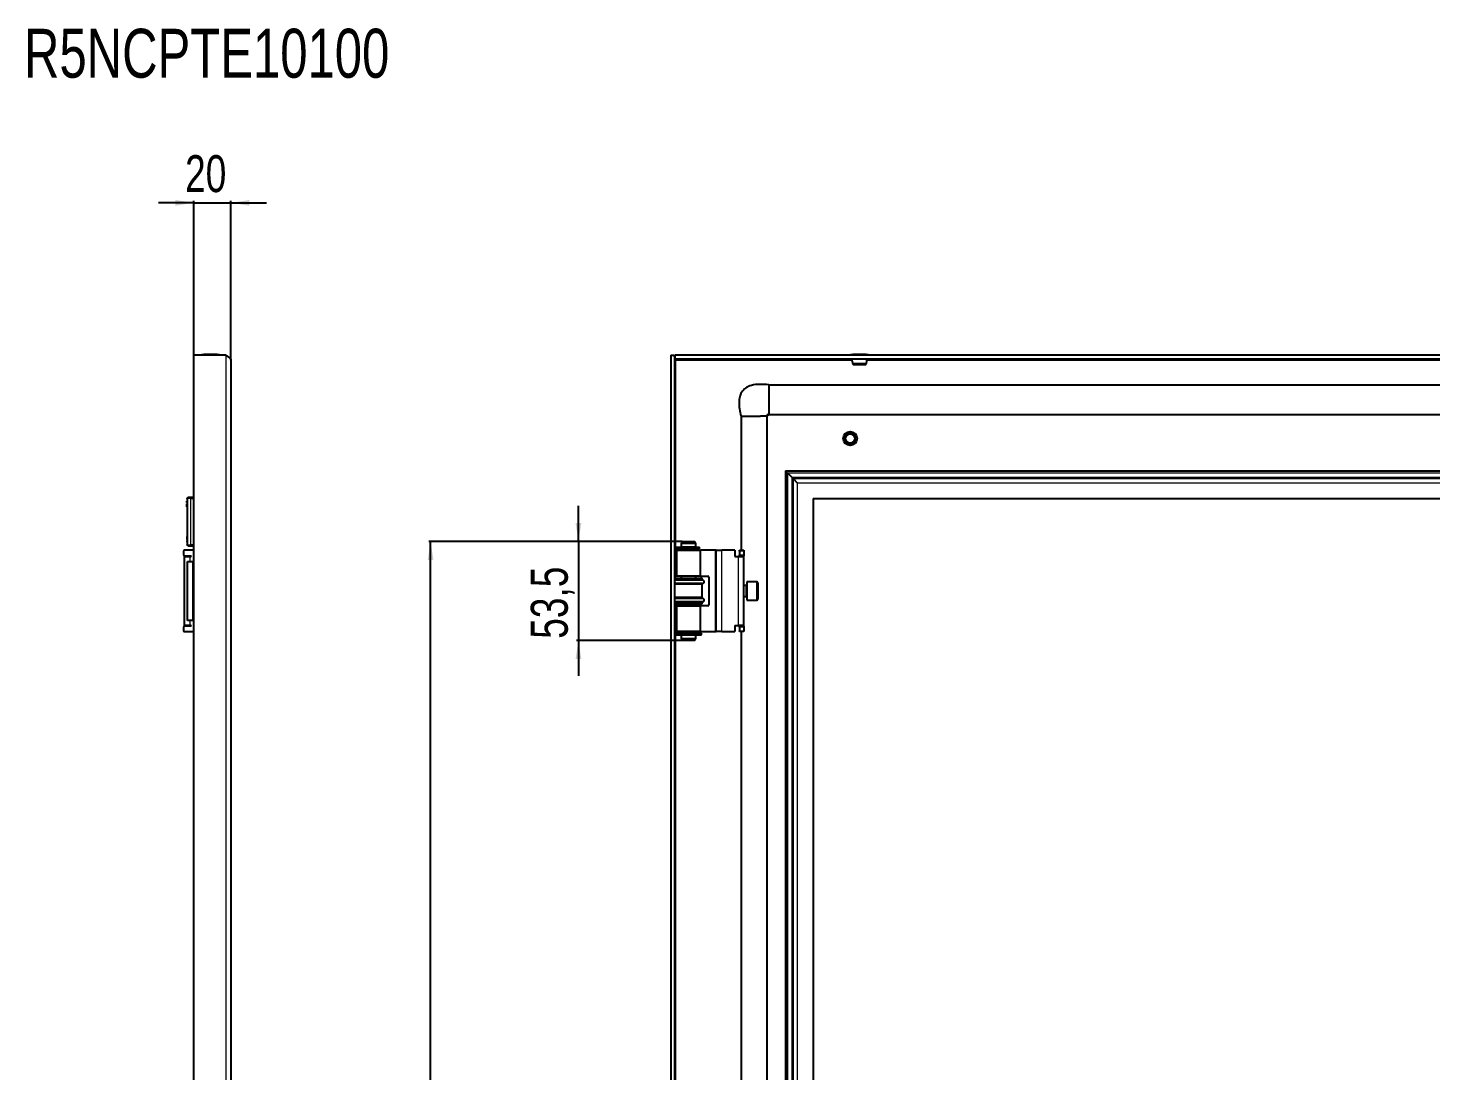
# Model space of a CAD drawing. Header units: millimetres. Extents: x -774 to 1984, y -501 to 869.
# Drawn here: x 487 to 1246, y 305 to 869 of the extents above; entities that cross this region are included whole.
import ezdxf

# ---------------------------------------------------------------- set-up
doc = ezdxf.new("R2010")
doc.units = ezdxf.units.MM
doc.layers.add('FORMAT', color=7, linetype='Continuous')
doc.styles.add('SLDTEXTSTYLE0', font='TXT', dxfattribs={"width": 0.75})
doc.dimstyles.new('SLDDIMSTYLE0', dxfattribs={"dimtxt": 20, "dimasz": 10, "dimexe": 0, "dimexo": 0.0625, "dimgap": 5, "dimtad": 2, "dimdec": 1, "dimrnd": 1e-09, "dimzin": 12, "dimdsep": 46, "dimtxsty": 'SLDTEXTSTYLE0', "dimsah": 1, "dimcen": 0.09, "dimadec": 0, "dimazin": 3, "dimtfac": 1, "dimtofl": 0, "dimtmove": 0, "dimatfit": 3, "dimfxl": 0, "dimfrac": 2, "dimtolj": 1, "dimtzin": 12, "dimarcsym": 0})
doc.dimstyles.new('SLDDIMSTYLE1', dxfattribs={"dimtxt": 20, "dimasz": 10, "dimexe": 0, "dimexo": 0.0625, "dimgap": 5, "dimtad": 2, "dimdec": 1, "dimrnd": 1e-09, "dimzin": 12, "dimdsep": 46, "dimtxsty": 'SLDTEXTSTYLE0', "dimsah": 1, "dimcen": 0.09, "dimadec": 0, "dimazin": 3, "dimtfac": 1, "dimtmove": 0, "dimatfit": 0, "dimfxl": 0, "dimfrac": 2, "dimtolj": 1, "dimtzin": 12, "dimarcsym": 0})

# ---------------------------------------------------------------- blocks, each defined once
blk = doc.blocks.new('_D_5')
at = {"layer": 'FORMAT'}
for p, q in [((576.26, 774.73), (557.02, 774.73)), ((576.26, 692.24), (576.26, 775.73)), ((576.26, 774.73), (596.26, 774.73)), ((596.26, 689.64), (596.26, 775.73)), ((596.26, 774.73), (615.49, 774.73))]:
    blk.add_line(p, q, dxfattribs=at)
for points in [[(576.26, 774.73), (566.26, 776.27), (566.26, 773.19)], [(596.26, 774.73), (606.26, 773.19), (606.26, 776.27)]]:
    blk.add_solid(points, dxfattribs=at)
at = {"layer": 'FORMAT', "insert": (571.48, 800.51), "char_height": 20, "attachment_point": 1, "style": 'SLDTEXTSTYLE0'}
blk.add_mtext('20', dxfattribs=at)
blk = doc.blocks.new('_D_6')
at = {"layer": 'FORMAT'}
for p, q in [((840.37, 591.48), (703.3, 591.48)), ((704.3, -162.02), (704.3, 591.48)), ((840.37, -162.02), (703.3, -162.02))]:
    blk.add_line(p, q, dxfattribs=at)
for points in [[(704.3, 591.48), (702.76, 581.48), (705.84, 581.48)], [(704.3, -162.02), (705.84, -152.02), (702.76, -152.02)]]:
    blk.add_solid(points, dxfattribs=at)
at = {"layer": 'FORMAT', "insert": (678.52, 181.48), "char_height": 20, "attachment_point": 1, "rotation": 90, "style": 'SLDTEXTSTYLE0'}
blk.add_mtext('753,5', dxfattribs=at)
blk = doc.blocks.new('_D_7')
at = {"layer": 'FORMAT'}
for p, q in [((784.3, 591.48), (784.3, 610.71)), ((840.37, 591.48), (783.3, 591.48)), ((784.3, 591.48), (784.3, 537.98)), ((840.37, 537.98), (783.3, 537.98)), ((784.3, 537.98), (784.3, 518.75))]:
    blk.add_line(p, q, dxfattribs=at)
for points in [[(784.3, 591.48), (785.84, 601.48), (782.76, 601.48)], [(784.3, 537.98), (782.76, 527.98), (785.84, 527.98)]]:
    blk.add_solid(points, dxfattribs=at)
at = {"layer": 'FORMAT', "insert": (758.52, 538.87), "char_height": 20, "attachment_point": 1, "rotation": 90, "style": 'SLDTEXTSTYLE0'}
blk.add_mtext('53,5', dxfattribs=at)

msp = doc.modelspace()

# ---------------------------------------------------------------- linework, layer by layer
at = {"color": 7, "linetype": 'Continuous', "lineweight": 25}
for p, q in [((576.26, -262.77), (576.26, 692.23)), ((593.66, 692.23), (576.26, 692.23)), ((834.3, 692.23), (834.3, -262.77)), ((834.3, 692.23), (836.3, 692.23)), ((836.3, 692.23), (836.3, -262.77)), ((836.6, 690.23), (836.6, 692.23)), ((1826, 692.23), (836.6, 692.23)), ((596.26, 689.63), (596.26, 290.73)), ((1826, 690.23), (836.6, 690.23)), ((836.9, 689.63), (836.7, 690.23)), ((936.3, 687.61), (932.71, 687.61)), ((933.2, 687.23), (939.41, 687.23)), ((939.89, 687.61), (936.3, 687.61)), ((887.3, 676.23), (887.3, 660.39)), ((887.3, 676.23), (1775.3, 676.23)), ((872.3, 659.23), (873.28, 659.23)), ((872.3, 659.23), (872.3, 586.73)), ((873.28, 659.23), (875.73, 659.23)), ((875.73, 659.23), (879.3, 659.23)), ((879.3, 659.23), (882.87, 659.23)), ((886.3, 659.23), (886.3, -229.77)), ((887.3, 660.23), (1775.3, 660.23)), ((896.3, 629.73), (896.3, -200.27)), ((896.3, 629.73), (897.3, 628.73)), ((896.3, 629.73), (1766.3, 629.73)), ((897.4, 628.63), (899.71, 626.32)), ((899.71, 626.32), (900.4, 625.63)), ((900.4, 625.63), (902.71, 623.32)), ((576.26, 615.23), (574.66, 615.23)), ((572.66, 614.73), (572.66, 589.73)), ((911.3, 614.73), (1751.3, 614.73)), ((911.3, 614.73), (911.3, -185.27)), ((570.71, 586.23), (570.71, 584.23)), ((576.26, 586.73), (571.21, 586.73)), ((574.66, 589.23), (576.26, 589.23)), ((836.65, 588.43), (836.65, 587.53)), ((836.65, 588.43), (849.54, 588.43)), ((836.65, 587.53), (849.54, 587.53)), ((837.35, 586.73), (837.35, 572.73)), ((837.35, 586.73), (850.25, 586.73)), ((840.38, 591.48), (839.8, 590.48)), ((839.8, 590.48), (839.8, 588.48)), ((847.8, 590.48), (839.8, 590.48)), ((844.56, 588.48), (839.8, 588.48)), ((839.8, 587.48), (839.8, 586.73)), ((844.56, 587.48), (839.8, 587.48)), ((840.3, 588.48), (840.3, 588.43)), ((840.3, 587.53), (840.3, 587.48)), ((840.38, 591.48), (847.22, 591.48)), ((847.8, 588.48), (844.56, 588.48)), ((847.8, 587.48), (844.56, 587.48)), ((847.8, 590.48), (847.22, 591.48)), ((847.3, 588.43), (847.3, 588.48)), ((847.3, 587.48), (847.3, 587.53)), ((847.8, 588.48), (847.8, 590.48)), ((847.8, 586.73), (847.8, 587.48)), ((849.54, 588.43), (849.63, 588.43)), ((849.54, 587.53), (849.63, 587.53)), ((849.63, 587.53), (849.63, 588.43)), ((849.63, 588.43), (849.84, 588.43)), ((849.63, 587.53), (849.84, 587.53)), ((849.84, 587.53), (849.84, 588.43)), ((850.25, 572.73), (850.25, 586.73)), ((858.35, 586.73), (850.25, 586.73)), ((858.85, 586.73), (858.35, 586.73)), ((858.85, 586.73), (861.85, 586.73)), ((858.85, 542.73), (858.85, 586.73)), ((868.85, 586.73), (861.85, 586.73)), ((868.85, 586.73), (868.85, 583.43)), ((871.35, 586.73), (873.85, 586.73)), ((871.35, 586.23), (871.35, 586.73)), ((871.35, 586.23), (871.35, 584.23)), ((873.85, 586.73), (873.85, 586.23)), ((873.85, 586.23), (873.85, 584.23)), ((571.21, 583.73), (574.71, 583.73)), ((571.21, 583.73), (571.21, 583.43)), ((571.21, 546.03), (571.21, 583.43)), ((571.21, 583.43), (574.21, 583.43)), ((572.76, 580.73), (575.76, 580.73)), ((572.76, 548.73), (572.76, 580.73)), ((573.71, 583.73), (573.71, 583.43)), ((574.21, 583.43), (574.71, 583.43)), ((574.71, 583.43), (574.71, 583.73)), ((576.26, 580.73), (575.76, 580.73)), ((868.85, 583.43), (870.85, 583.43)), ((870.85, 583.43), (873.85, 583.43)), ((871.35, 583.73), (871.35, 584.23)), ((873.85, 583.73), (871.35, 583.73)), ((871.35, 583.73), (871.35, 583.43)), ((873.85, 584.23), (873.85, 583.73)), ((873.85, 583.43), (873.85, 583.73)), ((873.85, 546.03), (873.85, 583.43)), ((836.3, 571.73), (851.3, 571.73)), ((851.3, 571.13), (836.3, 571.13)), ((850.25, 572.73), (837.35, 572.73)), ((839.8, 572.73), (839.8, 571.73)), ((847.8, 571.73), (847.8, 572.73)), ((850.25, 572.73), (854.35, 572.73)), ((851.3, 571.13), (851.3, 571.73)), ((852, 570.44), (851.3, 571.13)), ((854.85, 572.23), (854.85, 557.23)), ((880.75, 569.73), (875.35, 569.73)), ((875.35, 569.73), (875.35, 559.73)), ((851.3, 568.33), (836.3, 568.33)), ((851.3, 568.33), (852, 569.01)), ((851.3, 561.13), (851.3, 568.33)), ((875.1, 567.73), (873.85, 567.73)), ((873.85, 561.73), (875.1, 561.73)), ((881.35, 569.13), (881.35, 560.33)), ((851.3, 561.13), (836.3, 561.13)), ((851.3, 558.33), (836.3, 558.33)), ((836.3, 557.73), (851.3, 557.73)), ((837.35, 556.73), (837.35, 542.73)), ((837.35, 556.73), (850.25, 556.73)), ((839.8, 557.73), (839.8, 556.73)), ((847.8, 556.73), (847.8, 557.73)), ((850.25, 542.73), (850.25, 556.73)), ((854.35, 556.73), (850.25, 556.73)), ((852, 560.44), (851.3, 561.13)), ((851.3, 558.33), (852, 559.01)), ((851.3, 557.73), (851.3, 558.33)), ((875.35, 559.73), (880.75, 559.73)), ((575.76, 548.73), (572.76, 548.73)), ((575.76, 548.73), (576.26, 548.73)), ((570.71, 545.23), (570.71, 543.23)), ((574.21, 546.03), (571.21, 546.03)), ((571.21, 546.03), (571.21, 545.73)), ((574.71, 545.73), (571.21, 545.73)), ((571.21, 542.73), (576.26, 542.73)), ((573.71, 546.03), (573.71, 545.73)), ((574.71, 546.03), (574.21, 546.03)), ((574.71, 545.73), (574.71, 546.03)), ((836.65, 541.93), (836.65, 541.03)), ((836.65, 541.93), (850.95, 541.93)), ((836.65, 541.03), (850.95, 541.03)), ((850.25, 542.73), (837.35, 542.73)), ((839.8, 542.73), (839.8, 541.98)), ((844.56, 541.98), (839.8, 541.98)), ((839.8, 540.98), (839.8, 538.98)), ((844.56, 540.98), (839.8, 540.98)), ((839.8, 538.98), (840.38, 537.98)), ((839.8, 538.98), (844.56, 538.98)), ((840.3, 541.98), (840.3, 541.93)), ((840.3, 541.03), (840.3, 540.98)), ((847.8, 541.98), (844.56, 541.98)), ((847.8, 540.98), (844.56, 540.98)), ((844.56, 538.98), (847.8, 538.98)), ((847.22, 537.98), (847.8, 538.98)), ((847.3, 541.93), (847.3, 541.98)), ((847.3, 540.98), (847.3, 541.03)), ((847.8, 541.98), (847.8, 542.73)), ((847.8, 538.98), (847.8, 540.98)), ((850.25, 542.73), (858.35, 542.73)), ((850.95, 541.03), (850.95, 541.93)), ((858.35, 542.73), (858.85, 542.73)), ((861.85, 542.73), (858.85, 542.73)), ((861.85, 542.73), (868.85, 542.73)), ((868.85, 546.03), (870.85, 546.03)), ((868.85, 546.03), (868.85, 542.73)), ((873.85, 546.03), (870.85, 546.03)), ((871.35, 546.03), (871.35, 545.73)), ((871.35, 545.73), (873.85, 545.73)), ((871.35, 545.23), (871.35, 545.73)), ((871.35, 545.23), (871.35, 543.23)), ((871.35, 542.73), (871.35, 543.23)), ((873.85, 542.73), (871.35, 542.73)), ((872.3, 542.73), (872.3, -113.27)), ((873.85, 545.73), (873.85, 546.03)), ((873.85, 545.73), (873.85, 545.23)), ((873.85, 545.23), (873.85, 543.23)), ((873.85, 543.23), (873.85, 542.73)), ((844.45, 537.98), (840.38, 537.98)), ((847.22, 537.98), (844.45, 537.98))]:
    msp.add_line(p, q, dxfattribs=at)
at = {"color": 8, "linetype": 'Continuous', "lineweight": 18}
for p, q in [((590.12, 692.35), (580.39, 692.35)), ((590, 692.48), (580.51, 692.48)), ((593.66, -262.77), (593.66, 692.23)), ((936.3, 692.35), (931.44, 692.35)), ((936.3, 692.48), (931.55, 692.48)), ((941.05, 692.48), (936.3, 692.48)), ((941.16, 692.35), (936.3, 692.35)), ((836.9, 588.43), (836.9, 689.63)), ((836.9, 689.63), (932.26, 689.63)), ((940.35, 689.63), (1722.26, 689.63)), ((897.3, 628.73), (897.3, -199.27)), ((897.3, 628.73), (1765.3, 628.73)), ((897.4, 628.63), (1765.2, 628.63)), ((897.4, 628.63), (897.4, -199.17)), ((899.71, 626.32), (1762.89, 626.32)), ((899.71, 626.32), (899.71, -196.86)), ((900.4, 625.63), (1762.2, 625.63)), ((900.4, 625.63), (900.4, -196.17)), ((902.71, 623.32), (1759.89, 623.32)), ((902.71, 623.32), (902.71, -193.86)), ((574.66, 589.73), (574.66, 614.73)), ((574.66, 614.73), (576.26, 614.73)), ((576.26, 589.73), (574.66, 589.73)), ((836.9, 571.73), (836.9, 587.53)), ((849.54, 588.43), (849.54, 587.53)), ((858.35, 586.73), (858.35, 542.73)), ((861.85, 542.73), (861.85, 586.73)), ((873.85, 586.23), (871.35, 586.23)), ((574.21, 583.43), (574.21, 583.73)), ((574.21, 580.73), (574.21, 583.43)), ((575.76, 548.73), (575.76, 580.73)), ((870.85, 546.03), (870.85, 583.43)), ((871.35, 584.23), (873.85, 584.23)), ((852, 570.44), (836.3, 570.44)), ((880.75, 559.73), (880.75, 569.73)), ((852, 569.01), (836.3, 569.01)), ((875.1, 567.32), (875.1, 567.73)), ((875.1, 561.73), (875.1, 567.32)), ((852, 560.44), (836.3, 560.44)), ((852, 559.01), (836.3, 559.01)), ((836.9, 541.93), (836.9, 557.73)), ((574.21, 546.03), (574.21, 548.73)), ((574.21, 545.73), (574.21, 546.03)), ((836.9, -111.57), (836.9, 541.03)), ((873.85, 545.23), (871.35, 545.23)), ((871.35, 543.23), (873.85, 543.23))]:
    msp.add_line(p, q, dxfattribs=at)
at = {"color": 7, "linetype": 'Continuous', "lineweight": 25}
for radius in [3.75, 3, 2.5]:
    msp.add_circle((931.3, 647.23), radius, dxfattribs=at)
for centre, radius, start, end in [((580.52, 692.35), 0.126, 96.02558, 180), ((606.16, 692.29), 25.77, 179.86102, 180.13898), ((585.26, 647.48), 45.25, 90.0016, 96.02558), ((585.25, 647.48), 45.25, 83.97442, 89.9984), ((589.99, 692.35), 0.126, 0, 83.97442), ((564.35, 692.29), 25.77, 359.86102, 0.13898), ((931.57, 692.35), 0.126, 96.02558, 180), ((957.21, 692.29), 25.77, 179.86102, 180.13898), ((936.3, 647.48), 45.25, 90.0016, 96.02558), ((936.3, 647.48), 45.25, 83.97442, 89.9984), ((941.04, 692.35), 0.126, 0, 83.97442), ((915.4, 692.29), 25.77, 359.86102, 0.13898), ((938.42, 689.96), 6.18, 177.53422, 202.36543), ((933.2, 687.73), 0.5, 193.38346, 270), ((939.41, 687.73), 0.5, 270, 346.61654), ((934.18, 689.96), 6.18, 337.63457, 2.46578), ((571.21, 586.23), 0.5, 90, 180), ((571.21, 584.23), 0.5, 180, 270), ((851.3, 569.73), 1, 314.427, 45.573), ((854.35, 572.23), 0.5, 0, 90), ((880.75, 569.13), 0.6, 0, 90), ((875.1, 567.98), 0.25, 270, 0), ((875.1, 561.48), 0.25, 0, 90), ((851.3, 559.73), 1, 314.427, 45.573), ((854.35, 557.23), 0.5, 270, 0), ((880.75, 560.33), 0.6, 270, 0), ((571.21, 545.23), 0.5, 90, 180), ((571.21, 543.23), 0.5, 180, 270)]:
    msp.add_arc(centre, radius, start, end, dxfattribs=at)
for points, knots in [([(593.66, 692.23), (593.83, 692.12), (594, 692.01), (594.33, 691.79), (594.5, 691.69), (594.81, 691.47), (594.96, 691.36), (595.24, 691.14), (595.38, 691.04), (595.62, 690.82), (595.72, 690.71), (595.91, 690.49), (595.99, 690.39), (596.19, 690.06), (596.26, 689.85), (596.26, 689.63)], [0, 0, 0, 0, 0.125, 0.125, 0.25, 0.25, 0.375, 0.375, 0.5, 0.5, 0.625, 0.625, 0.75, 0.75, 1, 1, 1, 1]), ([(836.6, 690.53), (836.57, 690.61), (836.46, 690.93), (836.34, 691.49), (836.31, 691.98), (836.3, 692.23)], [0, 0, 0, 0, 0.141742, 0.566203, 1, 1, 1, 1]), ([(836.6, 690.23), (836.65, 690.23), (836.7, 690.16), (836.8, 689.94), (836.85, 689.79), (836.9, 689.63)], [0, 0, 0, 0, 0.5, 0.5, 1, 1, 1, 1]), ([(887.3, 676.23), (885.57, 676.4), (882.44, 676.7), (878.11, 676.18), (874.68, 674.76), (872.46, 672.44), (871.38, 669.67), (871.06, 666.63), (871.35, 663.06), (871.97, 660.58), (872.3, 659.23)], [0, 0, 0, 0, 0.176713, 0.320911, 0.440308, 0.54837, 0.6374, 0.738878, 0.858543, 1, 1, 1, 1]), ([(886.27, 659.23), (886.28, 659.36), (886.31, 659.61), (886.44, 659.81), (886.56, 659.9), (886.61, 660), (886.63, 660.07), (886.65, 660.13), (886.66, 660.17), (886.68, 660.2), (886.71, 660.25), (886.77, 660.3), (886.89, 660.36), (887.08, 660.4), (887.22, 660.39), (887.3, 660.39)], [0, 0, 0, 0, 0.233411, 0.418546, 0.549351, 0.595026, 0.631329, 0.647111, 0.661994, 0.676639, 0.691742, 0.725563, 0.766794, 0.872627, 1, 1, 1, 1]), ([(886.19, 659.23), (886.16, 659.23), (886.08, 659.23), (885.62, 659.23), (885.32, 659.23)], [0, 0, 0, 0, 0.356727, 1, 1, 1, 1]), ([(886.3, 659.23), (886.45, 659.45), (886.72, 659.86), (887.12, 660.12), (887.3, 660.23)], [0, 0, 0, 0, 0.561561, 1, 1, 1, 1]), ([(572.36, 612.73), (572.36, 612.79), (572.36, 612.87), (572.36, 612.96), (572.36, 613.05), (572.36, 613.18), (572.36, 613.21), (572.36, 613.23)], [0, 0, 0, 0, 0.1246927, 0.1871822, 0.2497734, 0.5000394, 1, 1, 1, 1]), ([(572.36, 612.52), (572.36, 612.52), (572.36, 612.53), (572.36, 612.54), (572.36, 612.55), (572.36, 612.57), (572.36, 612.61), (572.36, 612.65), (572.36, 612.7), (572.36, 612.72), (572.36, 612.73)], [0, 0, 0, 0, 0.128825, 0.180169, 0.243397, 0.36986, 0.499864, 0.749649, 0.843476, 1, 1, 1, 1]), ([(572.36, 611.01), (572.36, 611.09), (572.36, 611.25), (572.36, 611.47), (572.36, 611.64), (572.36, 611.81), (572.36, 611.92), (572.36, 611.93), (572.36, 611.93)], [0, 0, 0, 0, 0.125049, 0.249886, 0.370856, 0.49982, 0.749609, 1, 1, 1, 1]), ([(572.36, 610.17), (572.36, 610.18), (572.36, 610.19), (572.36, 610.27), (572.36, 610.37), (572.36, 610.5), (572.36, 610.71), (572.36, 610.89), (572.36, 611.01)], [0, 0, 0, 0, 0.25007, 0.379181, 0.500499, 0.62417, 0.750842, 1, 1, 1, 1]), ([(572.36, 594.29), (572.36, 594.28), (572.36, 594.27), (572.36, 594.18), (572.36, 594.09), (572.36, 593.96), (572.36, 593.75), (572.36, 593.56), (572.36, 593.44)], [0, 0, 0, 0, 0.25007, 0.379559, 0.500499, 0.624556, 0.750843, 1, 1, 1, 1]), ([(572.36, 593.44), (572.36, 593.4), (572.36, 593.33), (572.36, 593.17), (572.36, 592.99), (572.36, 592.81), (572.36, 592.64), (572.36, 592.54), (572.36, 592.53), (572.36, 592.52)], [0, 0, 0, 0, 0.0626366, 0.1252782, 0.2500723, 0.3748405, 0.4999941, 0.7496958, 1, 1, 1, 1]), ([(572.36, 591.93), (572.36, 591.93), (572.36, 591.93), (572.36, 591.92), (572.36, 591.91), (572.36, 591.88), (572.36, 591.82), (572.36, 591.77), (572.36, 591.72)], [0, 0, 0, 0, 0.13107, 0.182437, 0.243796, 0.371388, 0.500442, 1, 1, 1, 1]), ([(572.36, 591.72), (572.36, 591.7), (572.36, 591.64), (572.36, 591.56), (572.36, 591.5), (572.36, 591.41), (572.36, 591.28), (572.36, 591.25), (572.36, 591.23)], [0, 0, 0, 0, 0.062686, 0.125173, 0.187628, 0.250185, 0.500314, 1, 1, 1, 1])]:
    msp.add_open_spline(points, degree=3, knots=knots, dxfattribs=at)
for points in [[(885.32, 659.23), (884.99, 659.23), (884.33, 659.23), (883.36, 659.23), (882.87, 659.23)], [(572.66, 614.73), (572.66, 614.79), (572.68, 614.93), (572.79, 615.09), (572.96, 615.21), (573.09, 615.22), (573.16, 615.23)], [(574.66, 615.23), (574.46, 615.23), (574.07, 615.23), (573.57, 615.23), (573.22, 615.23), (573.18, 615.23), (573.16, 615.23)], [(573.16, 589.23), (573.09, 589.24), (572.96, 589.25), (572.79, 589.37), (572.68, 589.53), (572.66, 589.66), (572.66, 589.73)], [(573.16, 589.23), (573.18, 589.23), (573.22, 589.23), (573.57, 589.23), (574.07, 589.23), (574.46, 589.23), (574.66, 589.23)]]:
    msp.add_open_spline(points, degree=3, dxfattribs=at)
at = {"color": 8, "linetype": 'Continuous', "lineweight": 18}
for points in [[(574.66, 615.23), (574.66, 615.22), (574.66, 615.21), (574.66, 615.09), (574.66, 614.93), (574.66, 614.79), (574.66, 614.73)], [(574.66, 614.73), (574.39, 614.73), (573.87, 614.73), (573.21, 614.73), (572.75, 614.73), (572.69, 614.73), (572.66, 614.73)], [(572.66, 589.73), (572.69, 589.73), (572.75, 589.73), (573.21, 589.73), (573.87, 589.73), (574.39, 589.73), (574.66, 589.73)], [(574.66, 589.73), (574.66, 589.66), (574.66, 589.53), (574.66, 589.37), (574.66, 589.25), (574.66, 589.24), (574.66, 589.23)]]:
    msp.add_open_spline(points, degree=3, dxfattribs=at)

# ---------------------------------------------------------------- texts
at = {"layer": 'FORMAT', "insert": (484.35, 868.88), "char_height": 26.4583, "attachment_point": 1, "style": 'SLDTEXTSTYLE0'}
msp.add_mtext('R5NCPTE10100', dxfattribs=at)

# ---------------------------------------------------------------- dimensions: what is measured, and where the dimension line sits
at = {"layer": 'FORMAT'}
dim = msp.add_linear_dim(base=(596.26, 774.73), p1=(576.26, 692.23), p2=(596.26, 689.63), dimstyle='SLDDIMSTYLE1', dxfattribs=at)
dim.commit()
dim.dimension.update_dxf_attribs({"geometry": '_D_5', "text_midpoint": (586.26, 774.73), "dimtype": 160})
for base, p1, p2, dimstyle, picture, middle in [((784.3, 537.98), (840.38, 591.48), (840.38, 537.98), 'SLDDIMSTYLE1', '_D_7', (784.3, 564.73)), ((704.3, 591.48), (840.38, -162.02), (840.38, 591.48), 'SLDDIMSTYLE0', '_D_6', (704.3, 214.73))]:
    dim = msp.add_linear_dim(base=base, p1=p1, p2=p2, angle=90, dimstyle=dimstyle, dxfattribs=at)
    dim.commit()
    dim.dimension.update_dxf_attribs({"geometry": picture, "text_midpoint": middle, "dimtype": 160})

doc.saveas('drawing.dxf')
